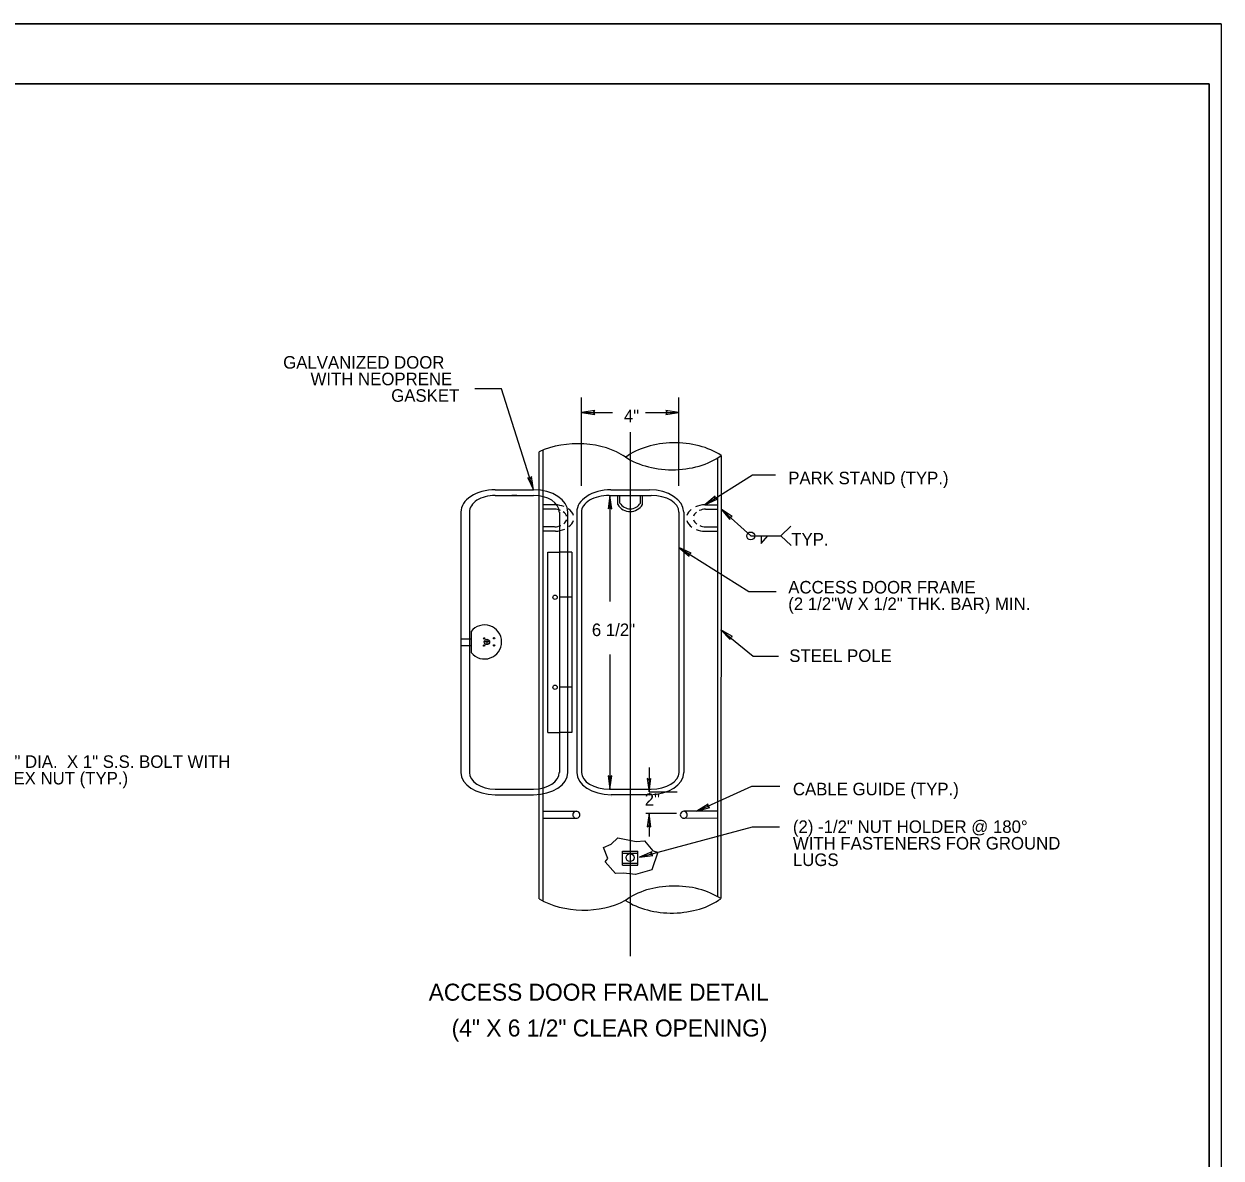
# Model space of a CAD drawing. Extents: x 507340 to 508388, y 495496 to 496156.
# Drawn here: x 508088.8 to 508387.7, y 495872.8 to 496156.1 of the extents above; entities that cross this region are included whole.
import ezdxf

# ---------------------------------------------------------------- set-up
doc = ezdxf.new("R2010")
doc.units = 0
doc.layers.add('1', color=7, linetype='Continuous')
doc.layers.add('41', color=7, linetype='Continuous')

msp = doc.modelspace()

# ---------------------------------------------------------------- linework, layer by layer
at = {"layer": '1'}
for p, q in [((508387.7, 496156.13), (507339.52, 496156.13)), ((508384.7, 496141.13), (507394.7, 496141.13)), ((508384.7, 495511.13), (508384.7, 496141.13)), ((508208, 496064.95), (508201.38, 496064.95)), ((508216.05, 496039.75), (508208, 496064.95)), ((508227.98, 496040.75), (508227.98, 496062.84)), ((508252.34, 496040.75), (508252.34, 496062.84)), ((508228.01, 496059.06), (508235.77, 496059.06)), ((508243.95, 496059.06), (508252.34, 496059.06)), ((508240.16, 496054.2), (508240.16, 495923.27)), ((508217.4, 496039.75), (508217.4, 496049.25)), ((508218.31, 496049.65), (508218.31, 495937.13)), ((508262.87, 496048.37), (508262.77, 495937.64)), ((508261.96, 496047.73), (508261.96, 495938.15)), ((508258.8, 496036.04), (508270.71, 496043.5)), ((508270.71, 496043.5), (508276.43, 496043.5)), ((508206.43, 496039.75), (508216.05, 496039.75)), ((508217.43, 495963.61), (508217.4, 496039.75)), ((508235.35, 496039.75), (508244.97, 496039.75)), ((508206.43, 496038.36), (508216.05, 496038.36)), ((508211.86, 496038.36), (508210.63, 496038.36)), ((508234.94, 496038.36), (508245.38, 496038.36)), ((508235.11, 496038.36), (508235.11, 496011.89)), ((508237.09, 496036.07), (508237.09, 496038.36)), ((508237.6, 496036.46), (508237.6, 496038.36)), ((508242.71, 496036.46), (508242.71, 496038.36)), ((508243.22, 496036.08), (508243.22, 496038.36)), ((508197.88, 496034.19), (508197.88, 495969.18)), ((508200.02, 496034.19), (508200.02, 496002.49)), ((508221.45, 496036.05), (508218.31, 496036.05)), ((508221.29, 496034.94), (508218.31, 496034.94)), ((508222.47, 496034.19), (508222.47, 495969.18)), ((508224.6, 495969.18), (508224.6, 496034.19)), ((508226.8, 496034.19), (508226.8, 495969.18)), ((508227.98, 496034.19), (508227.98, 495969.18)), ((508252.34, 496034.19), (508252.34, 495969.18)), ((508252.34, 496034.19), (508252.34, 495969.18)), ((508253.54, 496034.19), (508253.54, 495969.18)), ((508258.8, 496036.04), (508261.96, 496036.04)), ((508258.97, 496034.94), (508261.96, 496034.94)), ((508262.87, 496034.94), (508270.27, 496028.24)), ((508221.3, 496030.51), (508218.31, 496030.51)), ((508258.99, 496030.5), (508261.96, 496030.5)), ((508277.77, 496028.24), (508280.24, 496030.7)), ((508221.48, 496029.4), (508218.31, 496029.4)), ((508258.83, 496029.4), (508261.96, 496029.4)), ((508270.27, 496028.24), (508277.77, 496028.24)), ((508272.87, 496028.24), (508272.87, 496026.34)), ((508272.87, 496026.34), (508274.53, 496028.24)), ((508277.77, 496028.24), (508280.37, 496025.89)), ((508219.56, 496024.18), (508222.58, 496024.18)), ((508219.56, 495979.18), (508219.56, 496024.18)), ((508225.61, 496024.18), (508222.58, 496024.18)), ((508225.61, 496024.18), (508225.61, 495979.18)), ((508252.34, 496025.34), (508269.77, 496014.4)), ((508225.61, 496012.93), (508222.58, 496012.93)), ((508269.77, 496014.4), (508276.61, 496014.4)), ((508200.43, 496004.35), (508200.49, 495999.1)), ((508262.83, 496004.82), (508270.86, 495998.25)), ((508200.45, 496002.49), (508197.88, 496002.49)), ((508197.88, 496002.49), (508197.88, 496001.69)), ((508197.88, 496001.43), (508197.88, 496000.88)), ((508197.88, 496000.88), (508200.47, 496000.88)), ((508200.02, 496002.49), (508200.02, 496000.88)), ((508200.02, 496000.88), (508200.02, 495969.18)), ((508203.86, 496000.85), (508203.52, 496000.85)), ((508203.87, 496002.67), (508203.54, 496002.66)), ((508203.7, 496000.66), (508203.7, 496001.01)), ((508203.72, 496002.48), (508203.72, 496002.83)), ((508205.07, 496001.76), (508203.73, 496001.76)), ((508204.42, 496001.11), (508204.42, 496002.45)), ((508206.34, 496000.9), (508206.01, 496000.9)), ((508206.35, 496002.69), (508206.02, 496002.68)), ((508206.19, 496000.71), (508206.19, 496001.06)), ((508206.2, 496002.5), (508206.2, 496002.84)), ((508235.11, 495998.66), (508235.11, 495965.01)), ((508270.86, 495998.25), (508277.16, 495998.25)), ((508225.61, 495990.43), (508222.58, 495990.43)), ((508219.56, 495979.18), (508222.58, 495979.18)), ((508225.61, 495979.18), (508222.58, 495979.18)), ((508244.87, 495970.38), (508244.87, 495964.31)), ((508206.43, 495965.01), (508216.05, 495965.01)), ((508234.96, 495965.01), (508245.39, 495965.01)), ((508256.81, 495959.47), (508270.57, 495965.74)), ((508270.57, 495965.74), (508277.51, 495965.74)), ((508206.43, 495963.61), (508216.05, 495963.61)), ((508217.44, 495937.61), (508217.43, 495963.61)), ((508232.66, 495963.61), (508232.66, 495963.61)), ((508232.68, 495963.61), (508232.68, 495963.61)), ((508232.92, 495963.99), (508232.92, 495963.99)), ((508235.37, 495963.62), (508244.99, 495963.62)), ((508235.37, 495963.17), (508235.37, 495963.17)), ((508235.42, 495963.55), (508235.42, 495963.55)), ((508244.87, 495964.31), (508251.87, 495964.31)), ((508218.31, 495959.48), (508226.75, 495959.48)), ((508251.76, 495958.9), (508244.1, 495958.9)), ((508244.87, 495958.9), (508244.87, 495953.16)), ((508261.96, 495959.47), (508253.52, 495959.47)), ((508218.3, 495957.71), (508226.73, 495957.73)), ((508242.49, 495948.01), (508270.68, 495955.59)), ((508261.97, 495957.7), (508253.54, 495957.72)), ((508270.68, 495955.59), (508277.41, 495955.59)), ((508235.45, 495951.29), (508237.11, 495952.86)), ((508237.11, 495952.86), (508241.63, 495951.88)), ((508233.52, 495950.38), (508235.45, 495951.29)), ((508234.55, 495947.66), (508233.52, 495950.38)), ((508238.26, 495946.04), (508238.26, 495949.51)), ((508238.26, 495949.51), (508242.06, 495949.51)), ((508241.63, 495951.88), (508243.74, 495952.07)), ((508242.06, 495946.04), (508242.06, 495949.51)), ((508243.74, 495952.07), (508245.85, 495949.62)), ((508245.85, 495949.62), (508247.05, 495949.23)), ((508233.95, 495946.88), (508234.55, 495947.66)), ((508236.51, 495943.94), (508233.95, 495946.88)), ((508238.26, 495949.01), (508242.06, 495949.01)), ((508238.26, 495946.54), (508242.06, 495946.54)), ((508247.05, 495949.23), (508245.55, 495944.82)), ((508238.47, 495944.03), (508236.51, 495943.94)), ((508238.26, 495946.04), (508242.06, 495946.04)), ((508241.48, 495943.64), (508238.47, 495944.03)), ((508245.55, 495944.82), (508241.48, 495943.64))]:
    msp.add_line(p, q, dxfattribs=at)
for points in [[(508228.01, 496059.06), (508231.32, 496058.59), (508230.97, 496059.06), (508231.32, 496059.54)], [(508252.34, 496059.06), (508249.03, 496059.54), (508249.38, 496059.06), (508249.03, 496058.59)], [(508252.34, 496059.06), (508249.03, 496059.54), (508249.38, 496059.06), (508249.03, 496058.59)], [(508216.05, 496039.75), (508215.5, 496043.05), (508215.16, 496042.57), (508214.6, 496042.76)], [(508216.05, 496039.75), (508215.5, 496043.05), (508215.16, 496042.57), (508214.6, 496042.76)], [(508235.11, 496038.36), (508234.64, 496035.05), (508235.11, 496035.41), (508235.58, 496035.05)], [(508258.8, 496036.04), (508261.85, 496037.4), (508261.3, 496037.61), (508261.35, 496038.2)], [(508258.8, 496036.04), (508261.85, 496037.4), (508261.3, 496037.61), (508261.35, 496038.2)], [(508262.87, 496034.94), (508265.01, 496032.37), (508265.06, 496032.96), (508265.64, 496033.07)], [(508262.87, 496034.94), (508265.01, 496032.37), (508265.06, 496032.96), (508265.64, 496033.07)], [(508252.34, 496025.34), (508254.89, 496023.18), (508254.84, 496023.77), (508255.39, 496023.98)], [(508252.34, 496025.34), (508254.89, 496023.18), (508254.84, 496023.77), (508255.39, 496023.98)], [(508262.83, 496004.82), (508265.09, 496002.36), (508265.12, 496002.95), (508265.69, 496003.09)], [(508262.83, 496004.82), (508265.09, 496002.36), (508265.12, 496002.95), (508265.69, 496003.09)], [(508235.11, 495965.01), (508235.58, 495968.31), (508235.11, 495967.96), (508234.64, 495968.31)], [(508244.87, 495964.31), (508245.34, 495967.62), (508244.87, 495967.27), (508244.39, 495967.62)], [(508244.87, 495964.31), (508245.34, 495967.62), (508244.87, 495967.27), (508244.39, 495967.62)], [(508244.87, 495958.9), (508244.39, 495955.59), (508244.87, 495955.95), (508245.34, 495955.59)], [(508244.87, 495958.9), (508244.39, 495955.59), (508244.87, 495955.95), (508245.34, 495955.59)], [(508256.81, 495959.47), (508260.02, 495960.41), (508259.5, 495960.69), (508259.63, 495961.27)], [(508256.81, 495959.47), (508260.02, 495960.41), (508259.5, 495960.69), (508259.63, 495961.27)], [(508242.49, 495948.01), (508245.8, 495948.41), (508245.34, 495948.78), (508245.56, 495949.32)], [(508242.49, 495948.01), (508245.8, 495948.41), (508245.34, 495948.78), (508245.56, 495949.32)]]:
    msp.add_lwpolyline(points, close=True, dxfattribs=at)
for centre, radius in [((508270.27, 496028.24), 0.984), ((508221.41, 496012.93), 0.54), ((508203.68, 496000.84), 0.168), ((508203.7, 496002.66), 0.168), ((508204.39, 496001.77), 0.659), ((508206.17, 496000.89), 0.168), ((508206.18, 496002.67), 0.168), ((508221.41, 495990.43), 0.54), ((508240.13, 495947.9), 1.01)]:
    msp.add_circle(centre, radius, dxfattribs=at)
for centre, radius, start, end in [((508240.16, 496037.92), 3.58, 211.1334, 329.0538), ((508240.16, 496038), 2.98, 211.1334, 329.0538), ((508203.8, 496001.76), 4.25, 218.8583, 142.4741), ((508226.72, 495958.6), 0.874, 90, 270.8073), ((508226.72, 495958.6), 0.874, 269.5929, 90), ((508253.55, 495958.59), 0.874, 90, 270.4071), ((508253.55, 495958.59), 0.874, 269.1927, 90)]:
    msp.add_arc(centre, radius, start, end, dxfattribs=at)
for centre, major_axis, ratio, start_param, end_param in [((508227.06, 496040.51), (-16.54, 0), 0.650826, 3.901706, 5.336018), ((508251.27, 496040.9), (16.31, 0), 0.650826, 0.778611, 2.417842), ((508250.66, 496055.37), (16.3, 0), 0.650826, 3.860133, 5.55989), ((508206.43, 496034.19), (8.55, 0), 0.650826, 1.570796, 3.141593), ((508216.05, 496034.19), (8.55, 0), 0.650826, 0, 1.570796), ((508235.35, 496034.19), (8.55, 0), 0.650826, 1.570796, 3.141593), ((508244.97, 496034.19), (8.55, 0), 0.650826, 0, 1.570796), ((508206.43, 496034.19), (6.41, 0), 0.650826, 1.570796, 3.141593), ((508216.05, 496034.19), (6.41, 0), 0.650826, 0, 1.570796), ((508234.94, 496034.19), (6.96, 0), 0.599762, 1.570796, 3.141593), ((508245.38, 496034.19), (6.96, 0), 0.599762, 0, 1.570796), ((508220.96, 496032.72), (-3.42, 0), 0.650826, 4.160961, 4.616038), ((508220.96, 496032.72), (-5.13, 0), 0.650826, 4.160961, 4.616038), ((508220.96, 496032.72), (-3.42, 0), 0.650826, 3.339558, 3.897606), ((508220.96, 496032.72), (-5.13, 0), 0.650826, 3.339558, 3.897606), ((508259.32, 496032.72), (5.13, 0), 0.650826, 2.438892, 2.942904), ((508259.32, 496032.72), (3.42, 0), 0.650826, 2.438892, 2.942904), ((508259.32, 496032.72), (5.13, 0), 0.650826, 1.671793, 2.164719), ((508259.32, 496032.72), (3.42, 0), 0.650826, 1.671793, 2.164719), ((508220.96, 496032.72), (-3.42, 0), 0.650826, 1.671793, 2.164719), ((508220.96, 496032.72), (-3.42, 0), 0.650826, 2.438892, 2.942904), ((508220.96, 496032.72), (-5.13, 0), 0.650826, 2.438892, 2.942904), ((508259.32, 496032.72), (5.13, 0), 0.650826, 3.339558, 3.897606), ((508259.32, 496032.72), (3.42, 0), 0.650826, 3.339558, 3.897606), ((508259.32, 496032.72), (3.42, 0), 0.650826, 4.160961, 4.616038), ((508220.96, 496032.72), (-5.13, 0), 0.650826, 1.671793, 2.164719), ((508259.32, 496032.72), (5.13, 0), 0.650826, 4.160961, 4.616038), ((508206.43, 495969.18), (8.55, 0), 0.650826, 3.141593, 4.712389), ((508206.43, 495969.18), (6.41, 0), 0.650826, 3.141593, 4.712389), ((508216.05, 495969.18), (6.41, 0), 0.650826, 4.712389, 6.283185), ((508216.05, 495969.18), (8.55, 0), 0.650826, 4.712389, 6.283185), ((508235.37, 495969.18), (8.55, 0), 0.650826, 3.141593, 4.712389), ((508234.96, 495969.18), (6.96, 0), 0.599762, 3.141593, 4.712389), ((508244.99, 495969.18), (8.55, 0), 0.650826, 4.712389, 6.283185), ((508245.39, 495969.18), (6.96, 0), 0.599762, 4.712389, 6.283185), ((508251.18, 495930.19), (16.31, 0), 0.650826, 0.778611, 2.417968), ((508228.54, 495945.44), (-16.37, 0), 0.650826, 0.82611, 2.262673), ((508250.57, 495944.66), (16.3, 0), 0.650826, 3.919211, 5.55989)]:
    msp.add_ellipse(centre, major_axis=major_axis, ratio=ratio, start_param=start_param, end_param=end_param, dxfattribs=at)
at = {"layer": '41'}
for points in [[(507339.52, 496156.13), (508387.7, 496156.13), (508387.7, 495496.13), (507339.52, 495496.13)], [(507394.7, 496141.13), (508384.7, 496141.13), (508384.7, 495511.13), (507394.7, 495511.13)]]:
    msp.add_lwpolyline(points, close=True, dxfattribs=at)

# ---------------------------------------------------------------- texts
at = {"layer": '1'}
for s, height, p in [('GALVANIZED DOOR', 3.1319, (508153.52, 496070.03)), ('WITH NEOPRENE', 3.1319, (508160.35, 496065.89)), ('GASKET', 3.132, (508180.49, 496061.75)), ('4"', 3.132, (508238.6, 496056.66)), ('PARK STAND (TYP.)', 3.1319, (508279.63, 496041.15)), ('TYP.', 3.132, (508280.39, 496025.85)), ('ACCESS DOOR FRAME', 3.1319, (508279.63, 496013.87)), ('(2 1/2"W X 1/2" THK. BAR) MIN.', 3.1319, (508279.63, 496009.73)), ('6 1/2"', 3.132, (508230.59, 496003.23)), ('STEEL POLE', 3.132, (508279.89, 495996.76)), ('(2)-3/8" DIA.  X 1" S.S. BOLT WITH', 3.1319, (508074.07, 495970.31)), ('S.S. HEX NUT (TYP.)', 3.1319, (508074.07, 495966.17)), ('CABLE GUIDE (TYP.)', 3.1319, (508280.79, 495963.46)), ('2"', 3.132, (508243.78, 495960.83)), ('(2) -1/2" NUT HOLDER @ 180%%d', 3.1319, (508280.79, 495954.06)), ('WITH FASTENERS FOR GROUND', 3.1319, (508280.79, 495949.92)), ('LUGS', 3.132, (508280.79, 495945.79)), ('ACCESS DOOR FRAME DETAIL', 4.2478, (508189.85, 495912.16)), ('(4" X 6 1/2" CLEAR OPENING)', 4.2478, (508195.58, 495903.21))]:
    msp.add_text(s, height=height, rotation=360, dxfattribs=at).set_placement(p)

doc.saveas('drawing.dxf')
